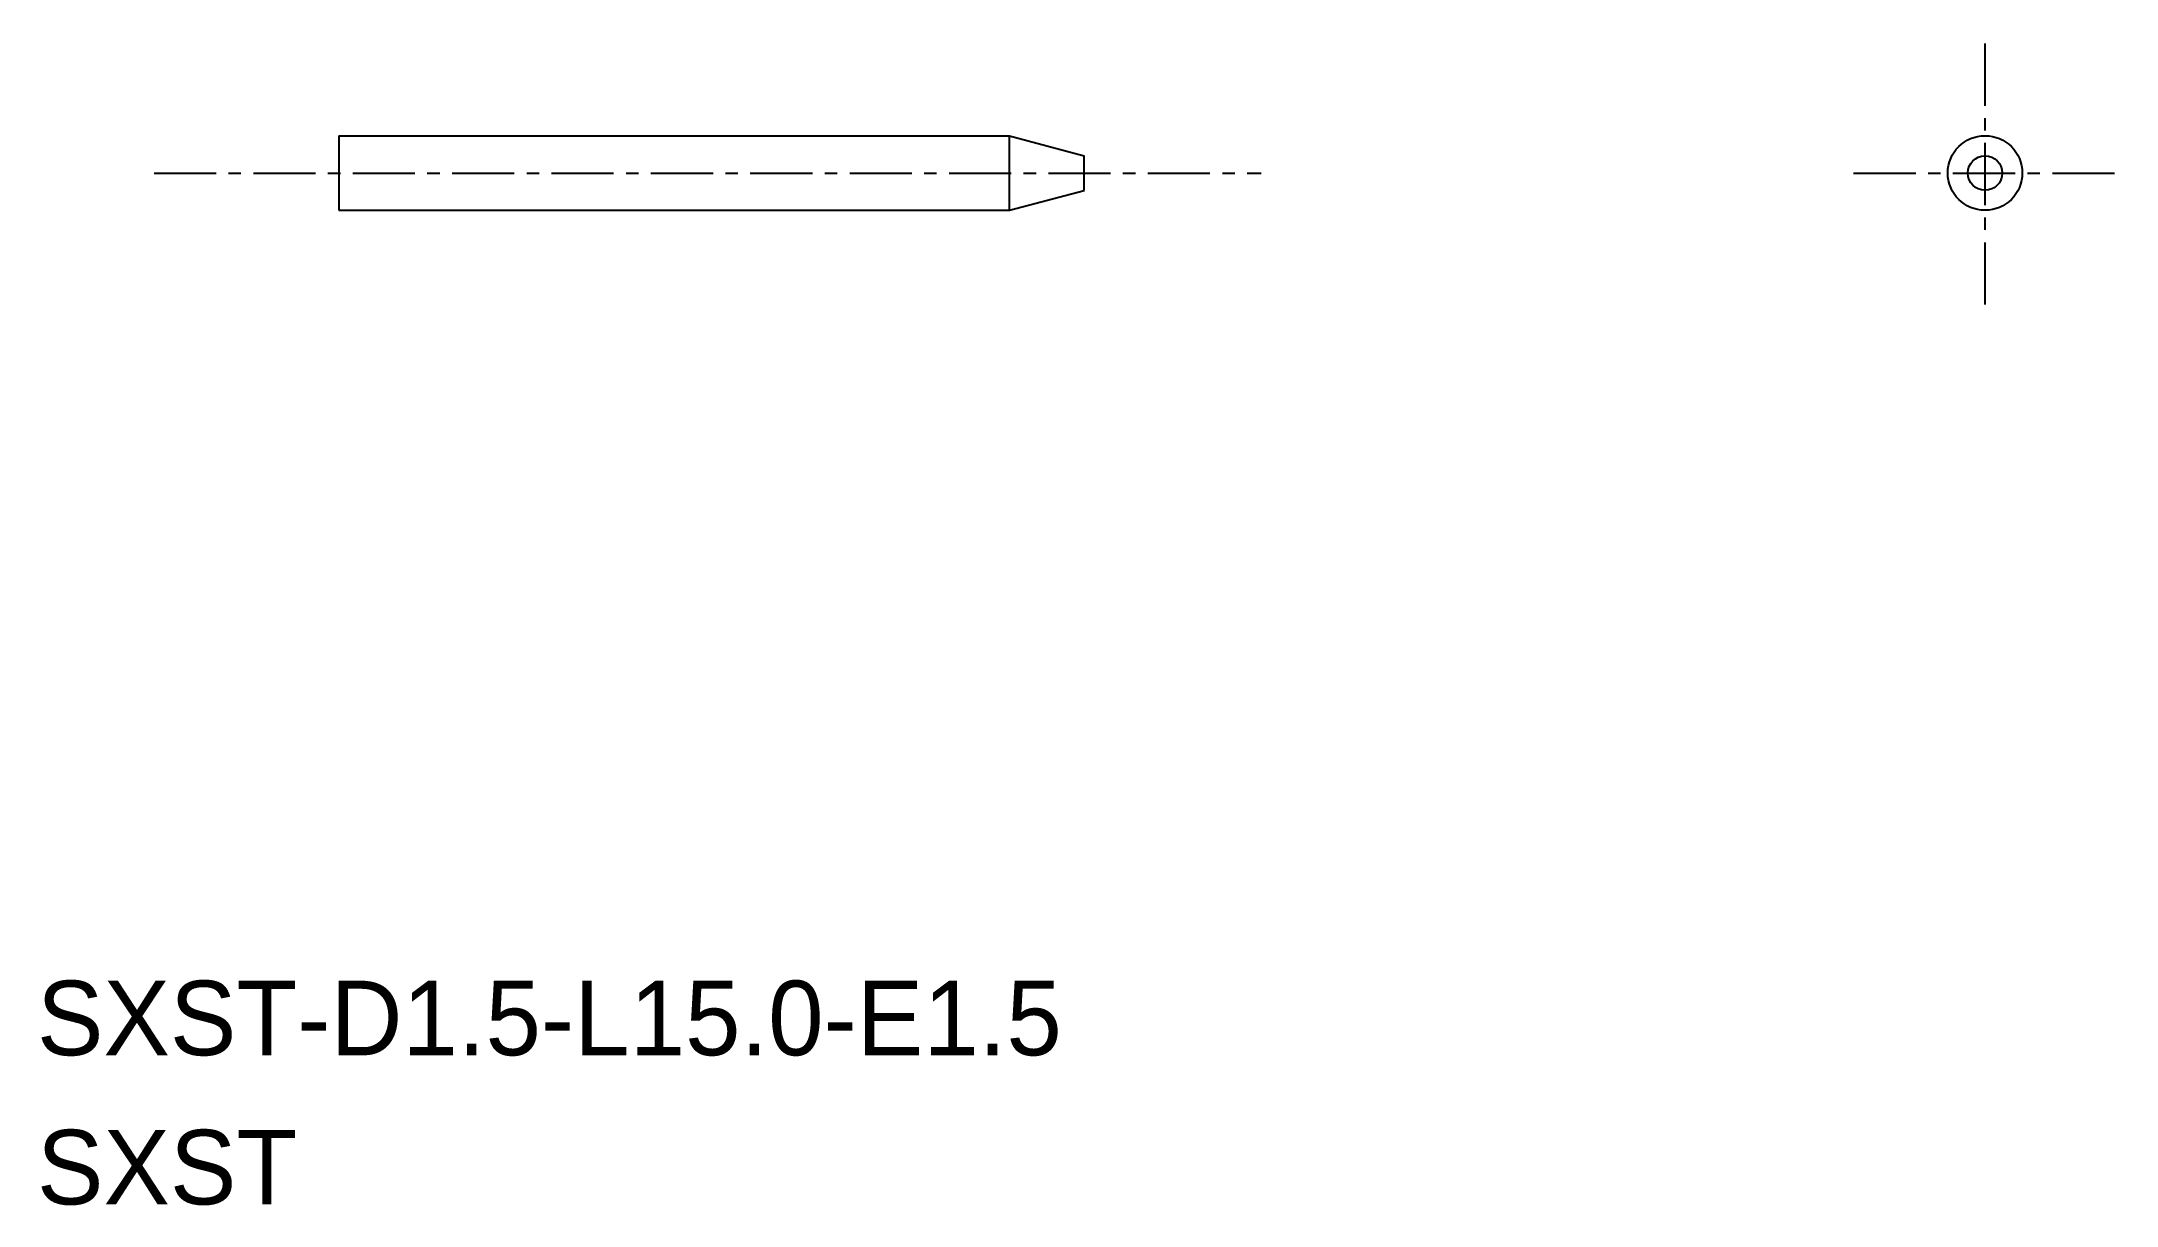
# Model space of a CAD drawing. Extents: x -1881.8 to -1840.1, y -460.2 to -436.8.
import ezdxf

# ---------------------------------------------------------------- set-up
doc = ezdxf.new("R2010")
doc.units = 0
doc.linetypes.add('CENTER', pattern=[2, 1.25, -0.25, 0.25, -0.25])
doc.layers.get('0').update_dxf_attribs({"linetype": 'CONTINUOUS'})
doc.layers.add('CENTER', color=1, linetype='CENTER')

msp = doc.modelspace()

# ---------------------------------------------------------------- linework, layer by layer
at = {"color": 7, "linetype": 'CONTINUOUS'}
for p, q in [((-1875.857, -438.678), (-1875.857, -440.178)), ((-1875.857, -438.678), (-1862.357, -438.678)), ((-1862.357, -440.178), (-1862.357, -438.678)), ((-1860.857, -439.777), (-1860.857, -439.08)), ((-1875.857, -440.178), (-1862.357, -440.178))]:
    msp.add_line(p, q, dxfattribs=at)
for p, q in [((-1862.357, -438.678), (-1860.857, -439.08)), ((-1862.357, -440.178), (-1860.857, -439.777))]:
    msp.add_line(p, q)
for radius in [0.75, 0.348]:
    msp.add_circle((-1842.725, -439.428), radius)
at = {"layer": 'CENTER', "color": 1, "linetype": 'CENTER'}
for p, q in [((-1842.725, -442.074), (-1842.725, -436.783)), ((-1879.574, -439.428), (-1857.29, -439.428)), ((-1845.37, -439.428), (-1840.079, -439.428))]:
    msp.add_line(p, q, dxfattribs=at)

# ---------------------------------------------------------------- texts
for s, p in [('SXST-D1.5-L15.0-E1.5', (-1881.93, -457.174)), ('SXST', (-1881.93, -460.174))]:
    msp.add_text(s, height=1.5).set_placement(p)

doc.saveas('drawing.dxf')
